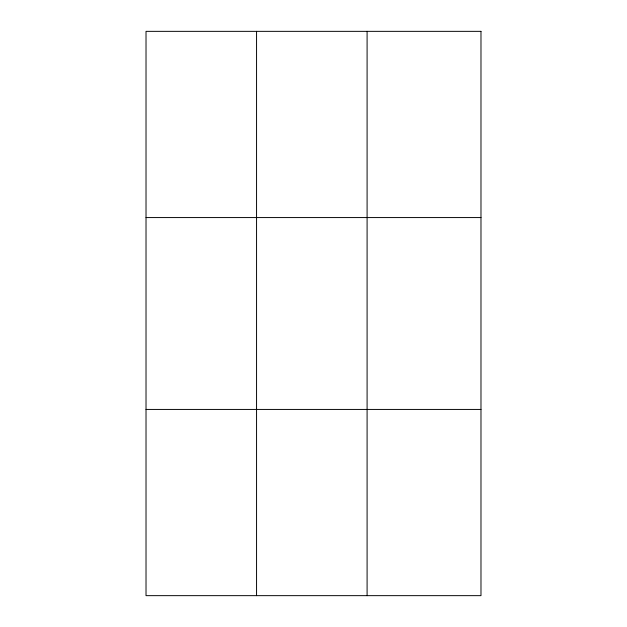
<?xml version="1.0" encoding="UTF-8"?>
<svg xmlns="http://www.w3.org/2000/svg" width="627" height="627" viewBox="0 0 627 627"><rect width="100%" height="100%" fill="white"/><g stroke="black" fill="none" stroke-linecap="round" stroke-linejoin="round"><path stroke-width="0.94" d="M256.561 595.65L256.561 31.35M367.093 595.65L367.093 31.35M146.02 217.569L480.98 217.569M146.02 409.431L480.98 409.431M480.98 31.35L480.98 595.65L146.02 595.65L146.02 31.35L480.98 31.35"/></g></svg>
